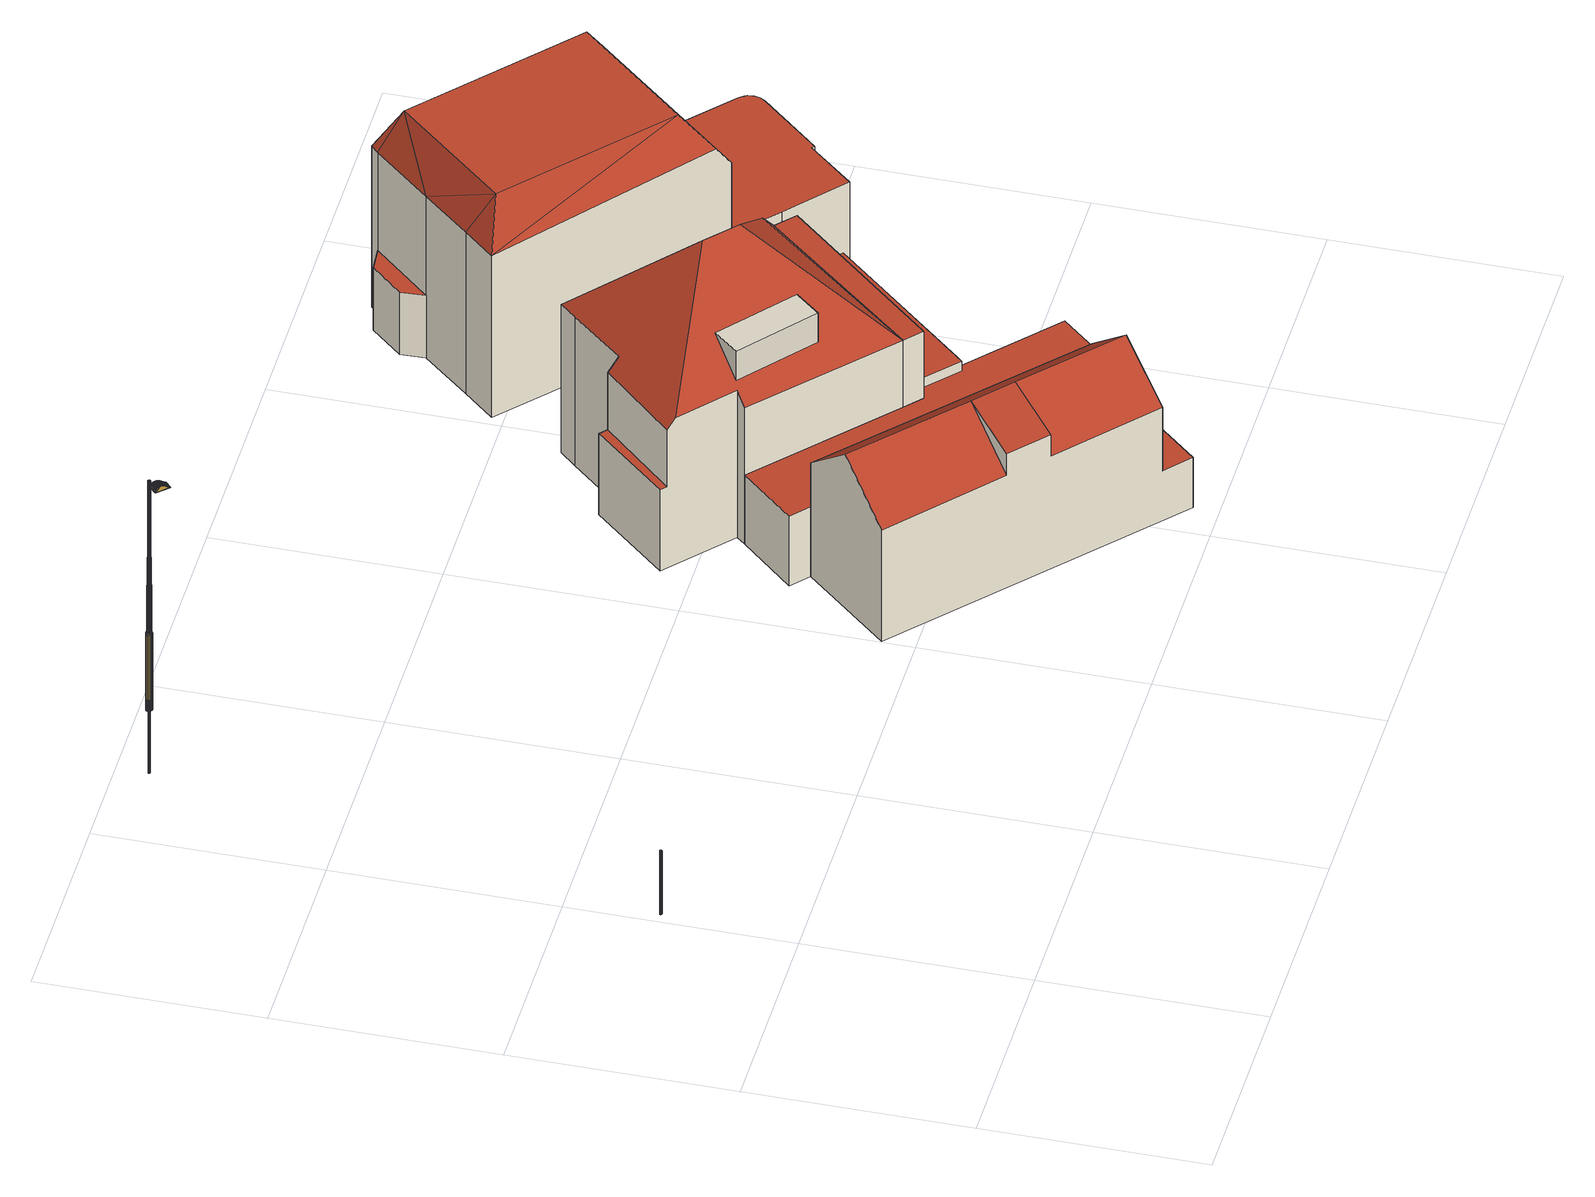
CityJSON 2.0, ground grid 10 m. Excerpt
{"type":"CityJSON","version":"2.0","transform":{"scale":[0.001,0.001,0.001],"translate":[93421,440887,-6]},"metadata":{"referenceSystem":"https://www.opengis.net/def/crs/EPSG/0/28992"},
"CityObjects":{
"cityfurniture1":{"type":"CityFurniture","attributes":{"Brondatum":"12-06-2019","Thema":"Lichtmasten","Nivo":"0","Klasse":"Verbindingsweg 2-zijdig","Objecthoogte":"10","Geplaatst_op":"02-12-2010","Datum_laatste_mutatie":"07-06-2019","Straatnaam":"Straatweg","Buurtnaam":"Hillegersberg Noord","Buurt_nummer":"62","Wijknaam":"Hillegersberg-Schiebroek","Wijknummer":"6","Lichtpunttype":"Straatverlichting","Nummer":"15","Beheerobject":"71935/OVL-015","Lamptype":"CPO-TW 140W KL.728","Armatuurtype":"4767 ARM SGS 453 1X CPO-TW 140W K EB OC FG EVSA VLAK GLAS LS-6","Uithoudertype":"UITHOUDER OV CONVERSIEMODEL","Masttype":"TRAMMAST LPH 10M"},"geometry":[{"type":"MultiSurface","lod":"2","boundaries":[[[0,1,2,3]],[[3,2,4,5]],[[5,4,6,7]],[[7,6,8,9]],[[9,8,10,11]],[[11,10,12,13]],[[13,12,14,15]],[[15,14,16,17]],[[17,16,18,19]],[[19,18,20,21]],[[21,20,22,23]],[[23,22,24,25]],[[25,24,26,27]],[[27,26,28,29]],[[29,28,30,31]],[[31,30,32,33]],[[33,32,34,35]],[[35,34,36,37]],[[37,36,38,39]],[[39,38,40,41]],[[41,40,42,43]],[[43,42,44,45]],[[45,44,46,47]],[[47,46,1,0]],[[0,3,5,7,9,11,13,15,17,19,21,23,25,27,29,31,33,35,37,39,41,43,45,47]]]}]},
"cityfurniture2":{"type":"CityFurniture","attributes":{"Brondatum":"12-06-2019","Thema":"Lichtmasten","Nivo":"0","Klasse":"Verbindingsweg 2-zijdig","Objecthoogte":"10","Geplaatst_op":"02-12-2010","Datum_laatste_mutatie":"07-06-2019","Straatnaam":"Straatweg","Buurtnaam":"Hillegersberg Noord","Buurt_nummer":"62","Wijknaam":"Hillegersberg-Schiebroek","Wijknummer":"6","Lichtpunttype":"Straatverlichting","Nummer":"14","Beheerobject":"71935/OVL-014","Lamptype":"CPO-TW 140W KL.728","Armatuurtype":"4767 ARM SGS 453 1X CPO-TW 140W K EB OC FG EVSA VLAK GLAS LS-6","Uithoudertype":"UITHOUDER OV CONVERSIEMODEL","Masttype":"TRAMMAST LPH 10M"},"geometry":[{"type":"MultiSurface","lod":"2","boundaries":[[[48,49,50,51]],[[51,50,52,53]],[[53,52,54,55]],[[55,54,56,57]],[[57,56,58,59]],[[59,58,60,61]],[[61,60,62,63]],[[63,62,64,65]],[[65,64,66,67]],[[67,66,68,69]],[[69,68,70,71]],[[71,70,72,73]],[[73,72,74,75]],[[75,74,76,77]],[[77,76,78,79]],[[79,78,80,81]],[[81,80,82,83]],[[83,82,84,85]],[[85,84,86,87]],[[87,86,88,89]],[[89,88,90,91]],[[91,90,92,93]],[[93,92,94,95]],[[95,94,49,48]],[[48,51,53,55,57,59,61,63,65,67,69,71,73,75,77,79,81,83,85,87,89,91,93,95]]]}]},
"cityfurniture3":{"type":"CityFurniture","attributes":{"Brondatum":"12-06-2019","Thema":"Lichtmasten","Nivo":"0","Klasse":"Verbindingsweg 2-zijdig","Objecthoogte":"10","Geplaatst_op":"02-12-2010","Datum_laatste_mutatie":"07-06-2019","Straatnaam":"Straatweg","Buurtnaam":"Hillegersberg Noord","Buurt_nummer":"62","Wijknaam":"Hillegersberg-Schiebroek","Wijknummer":"6","Lichtpunttype":"Straatverlichting","Nummer":"14","Beheerobject":"71935/OVL-014","Lamptype":"CPO-TW 140W KL.728","Armatuurtype":"4767 ARM SGS 453 1X CPO-TW 140W K EB OC FG EVSA VLAK GLAS LS-6","Uithoudertype":"UITHOUDER OV CONVERSIEMODEL","Masttype":"TRAMMAST LPH 10M"},"geometry":[{"type":"MultiSurface","lod":"2","boundaries":[[[96,97,98,99]],[[100,101,102,103]],[[104,105,106,107]],[[108,96,99,109]],[[110,111,112,113]],[[111,104,107,112]],[[97,100,103,98]],[[105,108,109,106]],[[107,106,114,115]],[[99,98,116,117]],[[118,119,120,121]],[[122,123,124,125]],[[126,127,128,129]],[[106,109,130,114]],[[131,118,121,132]],[[123,133,134,124]],[[109,99,117,130]],[[135,122,125,136]],[[103,102,137,138]],[[113,112,139,140]],[[141,126,129,142]],[[98,103,138,116]],[[112,107,115,139]],[[127,110,113,128]],[[143,141,142,144]],[[145,131,132,146]],[[133,145,146,134]],[[102,135,136,137]],[[147,148,119,118]],[[101,149,135,102]],[[150,151,152,153]],[[154,150,153,155]],[[156,157,133,123]],[[158,154,155,159]],[[160,158,159,161]],[[162,160,161,163]],[[164,165,131,145]],[[157,164,145,133]],[[165,147,118,131]],[[166,143,144,167]],[[151,166,167,152]],[[168,156,123,122]],[[148,162,163,119]],[[149,168,122,135]],[[169,170,171,172]],[[173,174,175,176]],[[177,178,179,180]],[[181,182,183,184]],[[185,186,187,188]],[[186,189,190,187]],[[174,191,192,175]],[[193,173,176,194]],[[195,196,197,198]],[[178,199,200,179]],[[189,169,172,190]],[[201,193,194,202]],[[203,201,202,204]],[[182,203,204,183]],[[199,181,184,200]],[[205,177,180,206]],[[196,205,206,197]],[[207,208,170,169]],[[209,210,186,185]],[[211,212,213,214]],[[215,216,174,173]],[[217,218,219,220]],[[221,209,185,222]],[[223,224,203,182]],[[218,225,226,219]],[[227,228,229,230]],[[210,231,189,186]],[[231,207,169,189]],[[232,215,173,193]],[[212,195,198,213]],[[228,217,220,229]],[[233,223,182,181]],[[216,234,191,174]],[[235,211,214,236]],[[225,235,236,226]],[[224,237,201,203]],[[191,221,222,192]],[[237,232,193,201]],[[208,227,230,170]],[[238,239,240,241]],[[242,243,244,245]],[[246,247,248,249]],[[250,238,241,251]],[[247,242,245,248]],[[252,253,254,255]],[[239,246,249,240]],[[256,257,258,259]],[[257,252,255,258]],[[243,260,261,244]],[[253,250,251,254]],[[241,240,262,263]],[[259,258,188,187]],[[260,264,265,261]],[[245,244,266,267]],[[264,268,269,265]],[[270,271,272,273]],[[271,274,275,272]],[[276,277,278,279]],[[277,280,281,278]],[[280,282,283,281]],[[282,284,285,283]],[[284,286,287,285]],[[249,248,288,289]],[[274,256,259,275]],[[240,249,289,262]],[[254,251,290,291]],[[292,293,294,295]],[[268,292,295,269]],[[293,296,297,294]],[[296,298,299,297]],[[298,276,279,299]],[[286,300,301,287]],[[255,254,291,302]],[[251,241,263,290]],[[248,245,267,288]],[[300,270,273,301]],[[258,255,302,188]],[[285,287,303,304]],[[278,281,305,306]],[[261,265,307,308]],[[295,294,309,310]],[[194,176,263,262]],[[279,278,306,311]],[[281,283,312,305]],[[275,259,187,190]],[[265,269,313,307]],[[269,295,310,313]],[[297,299,314,315]],[[294,297,315,309]],[[273,272,172,171]],[[283,285,304,312]],[[244,261,308,266]],[[287,301,316,303]],[[176,175,290,263]],[[272,275,190,172]],[[301,273,171,316]],[[299,279,311,314]],[[175,192,291,290]],[[197,206,310,309]],[[226,236,306,305]],[[229,220,304,303]],[[198,197,309,315]],[[184,183,267,266]],[[180,179,307,313]],[[213,198,315,314]],[[202,194,262,289]],[[204,202,289,288]],[[230,229,303,316]],[[183,204,288,267]],[[200,184,266,308]],[[192,222,302,291]],[[206,180,313,310]],[[219,226,305,312]],[[236,214,311,306]],[[179,200,308,307]],[[222,185,188,302]],[[220,219,312,304]],[[170,230,316,171]],[[271,270,300,286,284,282,280,277,276,298,296,293,292,268,264,260,243,242,247,246,239,238,250,253,252,257,256,274]],[[317,318,212,211]],[[319,320,225,218]],[[321,319,218,217]],[[322,323,227,208]],[[324,325,205,196]],[[326,327,210,209]],[[328,329,199,178]],[[234,330,221,191]],[[331,321,217,228]],[[332,317,211,235]],[[330,326,209,221]],[[318,333,195,212]],[[334,322,208,207]],[[329,233,181,199]],[[320,332,235,225]],[[323,331,228,227]],[[335,328,178,177]],[[325,335,177,205]],[[333,324,196,195]],[[124,134,332,320]],[[125,124,320,319]],[[134,146,317,332]],[[327,336,231,210]],[[120,337,325,324]],[[132,121,333,318]],[[136,125,319,321]],[[338,339,233,329]],[[336,334,207,231]],[[340,341,224,223]],[[337,342,335,325]],[[343,140,234,216]],[[339,340,223,233]],[[146,132,318,317]],[[344,343,216,215]],[[345,344,215,232]],[[346,338,329,328]],[[121,120,324,333]],[[342,346,328,335]],[[341,347,237,224]],[[347,345,232,237]],[[137,136,321,331]],[[140,139,330,234]],[[115,114,327,326]],[[119,163,337,120]],[[161,159,346,342]],[[114,130,336,327]],[[128,113,140,343]],[[155,153,339,338]],[[116,138,323,322]],[[144,142,345,347]],[[152,167,341,340]],[[130,117,334,336]],[[159,155,338,346]],[[138,137,331,323]],[[139,115,326,330]],[[129,128,343,344]],[[142,129,344,345]],[[167,144,347,341]],[[117,116,322,334]],[[153,152,340,339]],[[163,161,342,337]],[[348,349,350,351]],[[352,353,354,355]],[[356,357,358]],[[349,359,360,350]],[[361,362,363]],[[364,365,366,367]],[[368,369,370,358]],[[371,372,373,374]],[[353,375,376,354]],[[365,352,355,366]],[[377,363,362]],[[378,371,374,379]],[[375,380,381,376]],[[382,383,384,385]],[[372,362,361,373]],[[386,387,388,389]],[[387,390,391,388]],[[390,382,385,391]],[[370,358,357]],[[383,348,351,384]],[[380,378,379,381]],[[359,364,367,360]],[[392,393,394,395]],[[396,392,395,397]],[[398,399,400]],[[401,399,398]],[[402,401,398]],[[403,396,397,404]],[[405,393,392,396,403,406,407,408,409,410,411,412],[413,398,400,414,415,416]],[[413,402,398]],[[417,401,402]],[[405,412,417,402]],[[412,411,401,417]],[[393,405,402,394]],[[406,403,404,418]],[[383,382,419,420]],[[348,383,420,421]],[[359,349,422,423]],[[364,359,423,424]],[[349,348,421,422]],[[365,364,424,425]],[[426,427,428,429]],[[430,431,357,432]],[[433,430,432,434]],[[435,436,437,438]],[[439,440,441,442]],[[442,441,436,435]],[[438,437,443,444]],[[214,213,314,311]],[[445,446,447,448]],[[449,450,451,452]],[[448,447,450,449]],[[453,454,455,456]],[[457,458,459,460]],[[456,455,461,462]],[[463,464,465,466]],[[460,459,467,468]],[[444,443,469,470]],[[471,472,473,474]],[[474,473,458,457]],[[475,476,477,478]],[[468,467,464,463]],[[462,461,476,475]],[[479,480,481,482]],[[482,481,454,453]],[[478,477,483,484]],[[485,486,472,471]],[[470,469,480,479]],[[487,488,489,490]],[[490,489,491,492]],[[492,491,493,494]],[[495,496,497,498]],[[499,500,501,502]],[[503,504,500,499]],[[502,501,488,487]],[[505,506,507,508]],[[509,510,511,512]],[[513,514,515,516]],[[517,518,510,509]],[[519,520,521,522]],[[523,524,506,505]],[[525,526,527,528]],[[529,530,531,532]],[[516,515,504,503]],[[512,511,533,534]],[[508,507,530,529]],[[528,527,535,536]],[[532,531,514,513]],[[534,533,526,525]],[[537,538,520,519]],[[536,535,538,537]],[[539,540,541,542]],[[543,544,545,546]],[[547,548,549,550]],[[542,541,548,547]],[[498,497,551,552]],[[546,545,540,539]],[[552,551,544,543]],[[553,554,555,556]],[[557,558,559,560]],[[561,562,563,564]],[[565,566,554,553]],[[567,568,569,570]],[[571,572,558,557]],[[573,574,446,445]],[[550,549,562,561]],[[570,569,575,576]],[[556,555,577,578]],[[564,563,568,567]],[[579,580,574,573]],[[578,577,580,579]],[[560,559,581,582]],[[582,581,566,565]],[[371,378,583,584]],[[372,371,584,585]],[[362,372,585,586]],[[377,362,586,369]],[[587,588,589,590]],[[591,404,416]],[[592,593,594]],[[595,596,399]],[[597,414,400,598]],[[598,587,590,597]],[[414,591,415]],[[399,596,400]],[[598,400,398,587]],[[402,413,416,394]],[[415,591,416]],[[397,395,404]],[[591,414,400,596]],[[395,394,416]],[[418,404,591]],[[593,416,415,590,589,599,594]],[[404,395,416]],[[600,433,434,601]],[[602,603,604,605]],[[386,606,607,608]],[[603,600,601,604]],[[606,602,605,607]],[[387,386,608,609]],[[382,390,610,419]],[[390,387,609,610]],[[611,612,613,614]],[[615,616,617,618]],[[619,620,621,622]],[[623,624,625,626]],[[627,628,629,630]],[[630,629,631,632]],[[633,634,635,636]],[[632,631,637,638]],[[638,637,620,619]],[[639,640,616,615]],[[614,613,624,623]],[[618,617,612,611]],[[626,625,641,642]],[[642,641,628,627]],[[636,635,643,644]],[[645,646,647,648]],[[644,643,649,650]],[[651,652,653,654]],[[655,656,657,658]],[[659,660,661,662]],[[648,647,652,651]],[[663,664,665,666]],[[650,649,667,668]],[[669,670,671,672]],[[666,665,670,669]],[[668,667,656,655]],[[658,657,673,674]],[[672,671,518,517]],[[674,673,660,659]],[[662,661,646,645]],[[675,676,677,678]],[[679,680,681,682]],[[683,684,685,686]],[[687,688,680,679]],[[689,690,691,692]],[[693,694,690,689]],[[678,677,695,696]],[[692,691,684,683]],[[697,698,694,693]],[[696,695,698,697]],[[686,685,699,700]],[[701,702,703,704]],[[704,703,705,706]],[[700,699,707,708]],[[708,707,688,687]],[[407,406,418,591]],[[409,408,596,595]],[[431,709,710]],[[431,430,711,709]],[[600,603,712,713]],[[714,710,377,363]],[[408,407,591,596]],[[714,710,709]],[[411,410,399,401]],[[715,602,716]],[[410,409,595,399]],[[386,389,606]],[[433,600,713,717]],[[430,433,717,711]],[[606,716,602]],[[716,606,389]],[[603,602,715,712]],[[718,356,358]],[[586,585,719,720]],[[586,720,369]],[[368,369,720]],[[378,380,721,583]],[[380,375,722,721]],[[353,352,723,724]],[[352,365,425,723]],[[375,353,724,722]],[[466,465,725,726]],[[727,728,729,730]],[[731,732,733,734]],[[735,736,737,738]],[[739,740,728,727]],[[730,729,732,731]],[[726,725,740,739]],[[741,742,743,744]],[[745,746,747,748]],[[749,599,589,588]],[[738,737,750,751]],[[751,750,752,753]],[[748,747,754,755]],[[415,414,597,590]],[[756,757,746,745]],[[744,743,758,759]],[[760,761,762,763]],[[755,754,761,760]],[[763,762,742,741]],[[764,765,757,756]],[[592,599,749]],[[753,752,765,764]],[[587,398,413,766,592,749,588]],[[599,592,594]],[[593,592,766]],[[766,416,593]],[[416,766,413]],[[609,608,767,768]],[[422,421,769,770]],[[610,609,768,771]],[[423,422,770,772]],[[424,423,772,773]],[[601,434,774,775]],[[604,601,775,776]],[[723,425,718,777]],[[724,723,777,778]],[[584,583,779,780]],[[721,722,781,782]],[[585,584,780,719]],[[434,432,783,774]],[[420,419,784,785]],[[421,420,785,769]],[[722,724,778,781]],[[608,607,786,767]],[[432,357,356,783]],[[607,605,787,786]],[[605,604,776,787]],[[425,424,773,718]],[[419,610,771,784]],[[583,721,782,779]],[[709,366,714]],[[355,354,376,381,379,374,373,361,714,366]],[[788,789,790,791]],[[789,426,429,790]],[[792,788,791,793]],[[794,795,793,791,790,429,428]],[[796,797,798,799]],[[800,801,802,803]],[[804,792,793,795]],[[805,804,795,794]],[[427,426,789,788,792,804,805]],[[806,807,808,809]],[[810,811,801,800]],[[427,805,794,428]],[[812,813,814,815]],[[799,798,816,817]],[[803,802,702,701]],[[809,808,813,812]],[[818,819,807,806]],[[815,814,811,810]],[[817,816,819,818]],[[431,710,370,357]],[[389,388,391,385,384,351,350,360,367,366,709,711,717,713,712,715]],[[716,389,715]],[[368,720,358]],[[719,780,779,782,781,778,777,718,358,720]],[[361,363,714]],[[787,776,775,774,783,356,718,773,772,770,769,785,784,771,768,767,786]]]}]},
"building1":{"type":"Building","attributes":{"statusOmschr":"Pand in gebruik","aantalBouwlagen":1,"yearOfConstruction":1889},"address":[{"country":"Nederland","locality":"Rotterdam"}],"geometry":[{"type":"Solid","lod":"2","boundaries":[[[[820,821,822,823]],[[824,825,821,820]],[[826,827,828,823,822,829]],[[830,831,826,829]],[[832,833,834,835,836,831,830,825,824,837]],[[827,836,835,838,828]],[[833,832,839,840]],[[832,837,839]],[[834,833,840]],[[823,828,838,840,839,820]],[[839,837,824,820]],[[836,827,826,831]],[[821,825,830,829,822]],[[838,835,834,840]]]],"semantics":{"surfaces":[{"type":"WallSurface"},{"type":"RoofSurface"},{"type":"GroundSurface"}],"values":[[0,0,0,0,0,0,1,0,0,1,1,2,1,1]]}}]},
"building2":{"type":"Building","attributes":{"statusOmschr":"Pand in gebruik","typeOmschr":"vrijstaand","aantalBouwlagen":5,"hoogste_bouwlaag":3,"laagste_bouwlaag":1,"yearOfConstruction":1894},"address":[{"country":"Nederland","locality":"Rotterdam","thoroughfareNumber":"258","thoroughfareName":"Straatweg","postcode":"3054AN"}],"children":["building2-1","building2-2"]},
"building2-1":{"type":"BuildingPart","parents":["building2"],"children":["building2-1-1"],"geometry":[{"type":"Solid","lod":"2","boundaries":[[[[841,842,843,844,845,846,847,848,849,850,851]],[[852,853,854]],[[855,853,852]],[[853,856,857,858]],[[859,860,856,853]],[[861,858,857,862,863]],[[861,863,864,865]],[[866,867,868,869]],[[867,866,870,846,845,871,872]],[[846,870,873,847]],[[848,847,873,869,868,874]],[[845,844,860,859,871]],[[849,875,876,850]],[[848,874,875,849]],[[877,872,871,859,853,855],[878,879,880,881]],[[864,851,850,876,852,854,865]],[[876,877,855,852]],[[864,863,862,841,851]],[[870,866,869,873]],[[854,853,858,861,865]],[[874,868,867,872,877,876,875]],[[856,843,842,857]],[[860,844,843,856]],[[857,842,841,862]],[[882,881,880]],[[878,883,879]],[[883,878,881,882]],[[879,883,882,880]]]],"semantics":{"surfaces":[{"type":"GroundSurface"},{"type":"RoofSurface"},{"type":"WallSurface"},{"type":"ClosureSurface"}],"values":[[0,1,1,2,2,2,2,2,2,2,2,2,2,2,1,2,1,3,1,1,1,3,3,3,null,null,null,null]]}}]},
"building2-1-1":{"type":"BuildingInstallation","parents":["building2-1"],"geometry":[{"type":"MultiSurface","lod":"2","boundaries":[[[878,883,879]],[[883,878,881,882]],[[879,883,882,880]],[[882,881,880]]],"semantics":{"surfaces":[{"type":"WallSurface"},{"type":"RoofSurface"}],"values":[0,0,1,0]}}]},
"building2-2":{"type":"BuildingPart","parents":["building2"],"geometry":[{"type":"Solid","lod":"2","boundaries":[[[[864,863,884,885,886]],[[857,856,860,887,888,889,890,891,892,862]],[[843,856,857,842]],[[844,860,856,843]],[[842,857,862,841]],[[893,894,895,896,897,898,844,843,842,841,851]],[[863,862,892,884]],[[885,891,894,893,886]],[[884,892,891,885]],[[851,864,886,893]],[[898,887,860,844]],[[894,891,890,895]],[[889,896,895,890]],[[887,898,897,888]],[[888,897,896,889]],[[851,841,862,863,864]]]],"semantics":{"surfaces":[{"type":"RoofSurface"},{"type":"ClosureSurface"},{"type":"GroundSurface"},{"type":"WallSurface"}],"values":[[0,0,1,1,1,2,3,3,3,3,3,3,3,3,3,1]]}}]},
"building3":{"type":"Building","attributes":{"statusOmschr":"Pand in gebruik","typeOmschr":"vrijstaand","aantalBouwlagen":4,"hoogste_bouwlaag":2,"laagste_bouwlaag":1,"yearOfConstruction":1893},"address":[{"country":"Nederland","locality":"Rotterdam","thoroughfareNumber":"260","thoroughfareName":"Straatweg","postcode":"3054AN"}],"children":["building3-1","building3-2"]},
"building3-1":{"type":"BuildingPart","parents":["building3"],"geometry":[{"type":"Solid","lod":"2","boundaries":[[[[899,900,901,902]],[[903,904,900,899]],[[905,906,907,908]],[[908,907,904,903]],[[909,910,911,912]],[[913,911,910,914,915,916,917,918,919,920,905,908,903,899,902,921,922,923,924]],[[925,919,918,926]],[[920,927,906,905]],[[919,925,927,920]],[[928,917,916,929]],[[926,918,917,928]],[[930,915,914,931]],[[915,930,929,916]],[[932,933,934,901,900,904,907,906,927,925,926,928,929,930,931,909,912,935,936]],[[931,914,910,909]],[[935,913,924,936]],[[912,911,913,935]],[[922,933,932,923]],[[936,924,923,932]],[[902,901,934,921]],[[921,934,933,922]]]],"semantics":{"surfaces":[{"type":"WallSurface"},{"type":"RoofSurface"},{"type":"ClosureSurface"},{"type":"GroundSurface"}],"values":[[0,0,0,0,0,1,2,0,0,0,0,0,0,3,0,0,0,0,0,0,0]]}}]},
"building3-2":{"type":"BuildingPart","parents":["building3"],"geometry":[{"type":"Solid","lod":"2","boundaries":[[[[937,919,918,938]],[[939,940,941]],[[942,940,939]],[[942,943,940]],[[944,939,941]],[[944,941,945]],[[946,947,948,949]],[[950,951,952,944,945]],[[948,953,942,939,949]],[[954,943,942,953]],[[949,939,944,952]],[[947,946,955,956]],[[956,955,952,951]],[[926,957,958,938,918]],[[950,945,958,957]],[[959,943,954,925,919,937]],[[960,943,959]],[[940,943,960]],[[941,940,960,961]],[[945,941,961,958]],[[961,960,959,937,938,958]],[[919,925,926,918]],[[946,949,952,955]],[[957,926,925,954,953,948,947,956,951,950]]]],"semantics":{"surfaces":[{"type":"WallSurface"},{"type":"RoofSurface"},{"type":"ClosureSurface"},{"type":"GroundSurface"}],"values":[[0,1,1,1,1,1,0,0,0,0,0,0,0,0,0,0,1,1,1,1,1,2,1,3]]}}]}
},
"vertices":[
[535,16013,3850],[535,16013,517],[525,16005,517],[525,16005,3850],[517,15995,517],[517,15995,3850],[512,15983,517],[512,15983,3850],[510,15970,517],[510,15970,3850],[512,15957,517],[512,15957,3850],[517,15945,517],[517,15945,3850],[525,15935,517],[525,15935,3850],[535,15927,517],[535,15927,3850],[547,15922,517],[547,15922,3850],[560,15920,517],[560,15920,3850],[573,15922,517],[573,15922,3850],[585,15927,517],[585,15927,3850],[595,15935,517],[595,15935,3850],[603,15945,517],[603,15945,3850],[608,15957,517],[608,15957,3850],[610,15970,517],[610,15970,3850],[608,15983,517],[608,15983,3850],[603,15995,517],[603,15995,3850],[595,16005,517],[595,16005,3850],[585,16013,517],[585,16013,3850],[573,16018,517],[573,16018,3850],[560,16020,517],[560,16020,3850],[547,16018,517],[547,16018,3850],
[4425,38633,3890],[4425,38633,557],[4415,38625,557],[4415,38625,3890],[4407,38615,557],[4407,38615,3890],[4402,38603,557],[4402,38603,3890],[4400,38590,557],[4400,38590,3890],[4402,38577,557],[4402,38577,3890],[4407,38565,557],[4407,38565,3890],[4415,38555,557],[4415,38555,3890],[4425,38547,557],[4425,38547,3890],[4437,38542,557],[4437,38542,3890],[4450,38540,557],[4450,38540,3890],[4463,38542,557],[4463,38542,3890],[4475,38547,557],[4475,38547,3890],[4485,38555,557],[4485,38555,3890],[4493,38565,557],[4493,38565,3890],[4498,38577,557],[4498,38577,3890],[4500,38590,557],[4500,38590,3890],[4498,38603,557],[4498,38603,3890],[4493,38615,557],[4493,38615,3890],[4485,38625,557],[4485,38625,3890],[4475,38633,557],[4475,38633,3890],[4463,38638,557],[4463,38638,3890],[4450,38640,557],[4450,38640,3890],[4437,38638,557],[4437,38638,3890],
[4582,38540,3890],[4591,38571,3890],[4591,38571,4490],[4582,38540,4490],[4593,38603,3890],[4588,38634,3890],[4588,38634,4490],[4593,38603,4490],[4517,38468,3890],[4544,38486,3890],[4544,38486,4490],[4517,38468,4490],[4566,38511,3890],[4566,38511,4490],[4457,38451,3890],[4488,38456,3890],[4488,38456,4490],[4457,38451,4490],[4544,38486,7890],[4517,38468,7890],[4591,38571,7890],[4582,38540,7890],[4410,38734,4490],[4381,38722,4490],[4381,38722,7890],[4410,38734,7890],[4558,38690,4490],[4533,38712,4490],[4533,38712,7890],[4558,38690,7890],[4394,38462,3890],[4425,38453,3890],[4425,38453,4490],[4394,38462,4490],[4566,38511,7890],[4441,38739,4490],[4441,38739,7890],[4504,38728,4490],[4504,38728,7890],[4576,38663,4490],[4576,38663,7890],[4588,38634,7890],[4593,38603,7890],[4488,38456,7890],[4457,38451,7890],[4365,38478,3890],[4365,38478,4490],[4341,38500,3890],[4341,38500,4490],[4473,38737,4490],[4473,38737,7890],[4410,38734,3890],[4381,38722,3890],[4576,38663,3890],[4305,38587,3890],[4310,38556,3890],[4310,38556,4490],[4305,38587,4490],[4307,38619,3890],[4307,38619,4490],[4533,38712,3890],[4504,38728,3890],[4316,38650,3890],[4316,38650,4490],[4332,38679,3890],[4332,38679,4490],[4354,38703,3890],[4354,38703,4490],[4473,38737,3890],[4441,38739,3890],[4322,38527,3890],[4322,38527,4490],[4558,38690,3890],[4522,38564,10490],[4527,38580,10490],[4527,38580,11890],[4522,38564,11890],[4410,38494,10390],[4433,38487,10390],[4440,38518,10490],[4423,38523,10490],[4363,38656,10390],[4351,38635,10390],[4382,38622,10490],[4391,38637,10490],[4343,38588,10390],[4347,38564,10390],[4379,38572,10490],[4377,38589,10490],[4488,38526,10490],[4502,38536,10490],[4502,38536,11890],[4488,38526,11890],[4514,38549,10490],[4514,38549,11890],[4457,38486,10390],[4456,38517,10490],[4388,38506,10390],[4408,38531,10490],[4422,38697,10390],[4400,38688,10390],[4416,38659,10490],[4432,38666,10490],[4344,38611,10390],[4378,38605,10490],[4370,38522,10390],[4395,38543,10490],[4356,38542,10390],[4386,38557,10490],[4380,38675,10390],[4402,38650,10490],[4551,38552,10390],[4557,38575,10390],[4502,38498,10390],[4522,38512,10390],[4469,38700,10390],[4445,38701,10390],[4448,38668,10490],[4465,38667,10490],[4410,38494,7990],[4433,38487,7990],[4546,38645,10390],[4532,38664,10390],[4509,38643,10490],[4519,38629,10490],[4480,38489,10390],[4473,38520,10490],[4347,38564,7990],[4356,38542,7990],[4514,38681,10390],[4496,38654,10490],[4559,38599,10390],[4555,38622,10390],[4525,38613,10490],[4528,38597,10490],[4539,38530,10390],[4388,38506,7990],[4343,38588,7990],[4457,38486,7990],[4492,38693,10390],[4481,38663,10490],[4370,38522,7990],[4430,38540,15940],[4419,38546,15940],[4419,38546,11940],[4430,38540,11940],[4397,38577,15940],[4395,38590,15940],[4395,38590,11940],[4397,38577,11940],[4409,38555,15940],[4402,38566,15940],[4402,38566,11940],[4409,38555,11940],[4443,38536,15940],[4443,38536,11940],[4468,38538,15940],[4455,38535,15940],[4455,38535,11940],[4468,38538,11940],[4490,38550,15940],[4479,38542,15940],[4479,38542,11940],[4490,38550,11940],[4396,38602,15940],[4396,38602,11940],[4408,38531,11890],[4423,38523,11890],[4399,38615,15940],[4399,38615,11940],[4377,38589,11890],[4379,38572,11890],[4405,38626,15940],[4405,38626,11940],[4509,38583,15940],[4505,38571,15940],[4505,38571,11940],[4509,38583,11940],[4499,38559,15940],[4499,38559,11940],[4462,38650,15940],[4474,38646,15940],[4474,38646,11940],[4462,38650,11940],[4486,38640,15940],[4486,38640,11940],[4496,38631,15940],[4496,38631,11940],[4503,38620,15940],[4503,38620,11940],[4508,38608,15940],[4508,38608,11940],[4386,38557,11890],[4395,38543,11890],[4440,38518,11890],[4456,38517,11890],[4414,38636,15940],[4425,38643,15940],[4425,38643,11940],[4414,38636,11940],[4437,38648,15940],[4437,38648,11940],[4449,38650,15940],[4449,38650,11940],[4510,38596,15940],[4510,38596,11940],[4473,38520,11890],[4525,38613,11890],[4519,38629,11890],[4496,38654,11890],[4481,38663,11890],[4382,38622,11890],[4378,38605,11890],[4416,38659,11890],[4402,38650,11890],[4465,38667,11890],[4509,38643,11890],[4391,38637,11890],[4448,38668,11890],[4432,38666,11890],[4528,38597,11890],[4469,38700,7990],[4445,38701,7990],[4532,38664,7990],[4514,38681,7990],[4546,38645,7990],[4557,38575,7990],[4559,38599,7990],[4400,38688,7990],[4380,38675,7990],[4502,38498,7990],[4522,38512,7990],[4351,38635,7990],[4344,38611,7990],[4480,38489,7990],[4555,38622,7990],[4492,38693,7990],[4422,38697,7990],[4551,38552,7990],[4363,38656,7990],[4539,38530,7990],[4354,38703,7890],[4307,38619,7890],[4305,38587,7890],[4310,38556,7890],[4322,38527,7890],[4332,38679,7890],[4425,38453,7890],[4394,38462,7890],[4365,38478,7890],[4316,38650,7890],[4341,38500,7890],[4832,38503,15608],[4851,38483,15615],[4858,38490,15609],[4840,38509,15602],[4948,38384,15611],[4977,38354,15597],[4978,38368,15592],[4950,38396,15605],[4466,38311,15362],[4468,38324,15355],[4466,38312,15352],[4872,38461,15620],[4878,38469,15614],[5211,38134,15373],[5222,38109,15366],[5222,38123,15352],[4895,38437,15622],[4920,38412,15619],[4924,38422,15613],[4900,38447,15615],[4929,37837,15352],[4955,37825,15352],[4468,38324,15352],[5095,38236,15504],[5164,38167,15433],[5156,38189,15436],[5090,38255,15504],[5007,38324,15578],[5006,38339,15574],[5234,38097,15352],[5066,38264,15530],[5063,38282,15529],[5037,38294,15555],[5035,38310,15552],[4803,38533,15586],[4816,38519,15598],[4825,38524,15592],[4812,38538,15581],[4777,38561,15545],[4784,38552,15559],[4795,38556,15556],[4788,38564,15542],[4793,38544,15573],[4803,38548,15569],[4950,37809,15347],[4964,37815,15347],[4964,37815,15354],[4950,37809,15354],[4936,37815,15347],[4936,37815,15354],[4912,38411,15347],[4769,38602,15354],[4786,38476,15347],[5244,38116,15354],[5244,38087,15354],[4461,38302,15347],[4461,38302,15354],[5244,38087,15347],[4456,38316,15347],[4462,38330,15347],[4741,38603,15347],[4755,38608,15347],[4769,38602,15347],[5244,38116,15347],[5250,38102,15347],[5201,38115,15347],[4587,38282,15347],[4649,38154,15347],[4938,37858,15347],[5250,38102,15354],[4456,38316,15354],[4530,38267,15586],[4543,38253,15598],[4560,38237,15608],[4579,38218,15615],[4600,38196,15620],[4623,38172,15622],[4648,38146,15619],[4865,38410,15458],[4870,38405,15473],[4656,38195,15473],[4650,38201,15458],[4747,38596,15357],[4747,38596,15355],[4468,38324,15357],[4752,38589,15438],[4475,38319,15438],[4855,38293,15612],[4860,38298,15612],[4833,38326,15620],[4827,38321,15620],[4913,38233,15579],[4918,38239,15579],[4889,38269,15598],[4883,38263,15598],[4808,38352,15623],[4802,38347,15623],[4688,38441,15574],[4693,38447,15574],[4685,38455,15560],[4679,38450,15560],[4671,38458,15546],[4677,38463,15546],[4669,38471,15529],[4664,38466,15529],[4723,38428,15599],[4728,38434,15599],[4715,38447,15587],[4709,38442,15587],[4839,38332,15620],[4845,38337,15620],[4819,38363,15623],[4814,38358,15623],[4705,38458,15574],[4699,38452,15574],[4769,38403,15616],[4775,38409,15616],[4756,38428,15609],[4750,38423,15609],[4796,38387,15621],[4790,38382,15621],[4784,38376,15621],[4779,38371,15621],[4895,38274,15598],[4901,38280,15598],[4872,38310,15612],[4866,38304,15612],[4691,38461,15560],[4696,38466,15560],[4688,38475,15546],[4683,38469,15546],[4758,38392,15616],[4763,38398,15616],[4744,38417,15609],[4739,38412,15609],[4681,38482,15529],[4675,38477,15529],[4924,38245,15579],[4930,38250,15579],[4665,38419,15574],[4670,38424,15574],[4662,38433,15560],[4656,38427,15560],[4654,38441,15546],[4648,38436,15546],[4647,38449,15529],[4641,38443,15529],[4890,38211,15579],[4895,38217,15579],[4866,38247,15598],[4860,38241,15598],[4688,38395,15599],[4694,38400,15599],[4681,38414,15587],[4675,38408,15587],[4704,38378,15609],[4710,38384,15609],[4849,38230,15598],[4855,38235,15598],[4826,38265,15612],[4820,38259,15612],[4721,38315,15621],[4727,38320,15621],[4706,38342,15616],[4700,38336,15616],[4744,38337,15621],[4750,38343,15621],[4729,38364,15616],[4723,38359,15616],[4745,38291,15623],[4751,38296,15623],[4625,38413,15546],[4631,38419,15546],[4624,38426,15529],[4618,38421,15529],[4878,38200,15579],[4884,38206,15579],[4665,38372,15599],[4671,38378,15599],[4658,38391,15587],[4652,38386,15587],[4793,38287,15620],[4799,38293,15620],[4773,38319,15623],[4768,38313,15623],[4687,38361,15609],[4681,38356,15609],[4647,38402,15574],[4642,38396,15574],[4633,38405,15560],[4639,38411,15560],[4756,38348,15621],[4762,38354,15621],[4740,38376,15616],[4735,38370,15616],[4804,38298,15620],[4810,38304,15620],[4785,38330,15623],[4779,38324,15623],[4716,38389,15609],[4722,38395,15609],[4705,38411,15599],[4700,38406,15599],[4837,38276,15612],[4832,38270,15612],[4767,38359,15621],[4773,38365,15621],[4752,38387,15616],[4746,38381,15616],[4872,38252,15598],[4878,38258,15598],[4849,38287,15612],[4843,38282,15612],[4686,38419,15587],[4692,38425,15587],[4682,38435,15574],[4676,38430,15574],[4791,38335,15623],[4796,38341,15623],[4668,38439,15560],[4673,38444,15560],[4665,38452,15546],[4660,38447,15546],[4901,38222,15579],[4907,38228,15579],[4698,38431,15587],[4704,38436,15587],[4658,38460,15529],[4652,38454,15529],[4733,38406,15609],[4727,38400,15609],[4711,38417,15599],[4717,38423,15599],[4822,38315,15620],[4816,38310,15620],[4792,37997,15530],[4820,37968,15504],[4887,37896,15433],[4944,37837,15366],[4918,38406,15510],[5074,38245,15491],[4811,37988,15491],[4654,38149,15510],[4462,38330,15354],[5151,38166,15410],[4908,37889,15386],[4883,37915,15416],[4755,38608,15354],[4741,38603,15354],[4593,38277,15510],[4791,38470,15510],[4846,37952,15456],[4754,38586,15465],[4478,38317,15465],[4763,38575,15510],[4758,38581,15489],[4483,38313,15489],[4488,38307,15510],[4770,38569,15528],[4495,38301,15528],[4503,38293,15545],[4511,38285,15559],[4519,38277,15573],[4747,38242,15620],[4753,38248,15620],[4728,38274,15623],[4722,38268,15623],[4803,38185,15598],[4809,38191,15598],[4780,38220,15612],[4774,38215,15612],[4602,38391,15546],[4608,38396,15546],[4601,38404,15529],[4595,38398,15529],[4699,38292,15621],[4704,38298,15621],[4683,38320,15616],[4677,38314,15616],[4642,38350,15599],[4648,38355,15599],[4635,38369,15587],[4629,38364,15587],[4625,38380,15574],[4619,38374,15574],[4844,38166,15579],[4850,38172,15579],[4820,38202,15598],[4815,38196,15598],[4616,38388,15560],[4610,38383,15560],[4832,38155,15579],[4838,38161,15579],[4664,38339,15609],[4659,38333,15609],[4792,38231,15612],[4786,38226,15612],[4630,38385,15574],[4636,38391,15574],[4628,38399,15560],[4622,38394,15560],[4764,38259,15620],[4759,38254,15620],[4614,38402,15546],[4620,38408,15546],[4612,38415,15529],[4606,38410,15529],[4710,38303,15621],[4716,38309,15621],[4695,38331,15616],[4689,38325,15616],[4654,38361,15599],[4660,38367,15599],[4646,38380,15587],[4641,38375,15587],[4855,38178,15579],[4861,38183,15579],[4832,38213,15598],[4826,38207,15598],[4739,38285,15623],[4733,38280,15623],[4797,38237,15612],[4803,38243,15612],[4776,38270,15620],[4770,38265,15620],[4676,38350,15609],[4670,38344,15609],[4821,38144,15579],[4827,38150,15579],[4797,38180,15598],[4792,38174,15598],[4591,38380,15546],[4597,38385,15546],[4589,38393,15529],[4584,38387,15529],[4647,38322,15609],[4653,38328,15609],[4637,38344,15599],[4631,38339,15599],[4599,38372,15560],[4605,38377,15560],[4687,38281,15621],[4693,38287,15621],[4672,38308,15616],[4666,38303,15616],[4710,38257,15623],[4716,38263,15623],[4769,38209,15612],[4763,38203,15612],[4736,38231,15620],[4742,38237,15620],[4623,38358,15587],[4618,38352,15587],[4588,38360,15560],[4593,38366,15560],[4585,38374,15546],[4580,38369,15546],[4578,38382,15529],[4572,38376,15529],[4613,38368,15574],[4607,38363,15574],[4760,38598,15362],[4747,38597,15352],[4760,38597,15364],[4770,38583,15490],[4766,38588,15467],[4759,38598,15352],[4775,38578,15509],[4780,38572,15526],[4764,38591,15441],[4638,38143,15613],[4865,37905,15436],[4918,37849,15373],[4763,38027,15555],[4734,38058,15578],[4676,38118,15611],[4704,38088,15597],[4740,38445,15599],[4734,38439,15599],[4710,38463,15574],[4716,38469,15574],[4708,38478,15560],[4702,38472,15560],[4694,38480,15546],[4700,38486,15546],[4692,38493,15529],[4687,38488,15529],[4867,38189,15579],[4872,38194,15579],[4843,38224,15598],[4838,38219,15598],[4721,38453,15587],[4726,38459,15587],[4645,38416,15560],[4651,38422,15560],[4643,38430,15546],[4637,38424,15546],[4712,38348,15616],[4717,38353,15616],[4699,38372,15609],[4693,38367,15609],[5109,38209,15456],[4815,38254,15612],[4809,38248,15612],[4787,38282,15620],[4782,38276,15620],[4682,38389,15599],[4677,38383,15599],[4733,38326,15621],[4739,38331,15621],[4635,38438,15529],[4629,38432,15529],[4663,38397,15587],[4669,38403,15587],[4659,38413,15574],[4653,38408,15574],[4756,38302,15623],[4762,38307,15623],[5174,38143,15383],[4499,38283,15542],[4507,38275,15556],[4553,38229,15602],[4571,38210,15609],[4515,38267,15569],[4592,38190,15614],[4614,38167,15615],[4473,38307,15441],[4476,38304,15467],[4480,38301,15490],[4663,38116,15605],[4691,38088,15592],[4774,38001,15529],[4800,37973,15504],[4719,38059,15574],[4747,38029,15552],[4467,38311,15364],[4525,38257,15581],[4538,38244,15592],[4492,38290,15527],[4486,38296,15509],[4844,38432,15465],[4853,38422,15454],[4639,38213,15454],[4629,38222,15465],[4844,38432,15482],[4629,38222,15482],[4650,38201,15489],[4639,38213,15493],[4809,38133,15579],[4815,38138,15579],[4786,38168,15598],[4780,38163,15598],[4606,38341,15587],[4612,38347,15587],[4602,38357,15574],[4596,38352,15574],[4853,38422,15493],[4865,38410,15489],[4699,38246,15623],[4705,38252,15623],[4681,38276,15621],[4676,38270,15621],[4620,38328,15599],[4625,38333,15599],[4654,38292,15616],[4660,38297,15616],[4641,38317,15609],[4636,38311,15609],[4757,38198,15612],[4752,38192,15612],[4724,38220,15620],[4730,38226,15620],
[27939,3053,12172],[27939,3053,6673],[29617,4911,6673],[29617,4911,10048],[26284,1102,10019],[26284,1102,6673],[30779,3861,4038],[19280,14260,4038],[19280,14260,10018],[30779,3861,6688],[27420,90,6688],[27420,90,4038],[22125,4804,11107],[20490,6260,11087],[20490,6260,9949],[15830,10410,9906],[15830,10410,4038],[22125,4804,9968],[17611,12397,12139],[23869,6736,12149],[22250,8210,12138],
[27722,11915,4030],[27326,11470,4030],[26562,12151,4030],[20678,17402,4030],[21040,17800,4030],[18130,20350,4030],[21110,23690,4030],[21860,23020,4030],[24001,25411,4030],[24680,26170,4030],[33457,18355,4030],[32174,19497,11858],[26562,12151,11207],[32589,19127,11207],[26232,18974,16258],[26562,12151,7689],[27326,11470,7689],[27326,11470,11207],[20678,17402,11213],[20678,17402,7689],[27722,11915,11207],[27722,11915,7689],[27722,11915,8184],[33457,18355,8184],[33457,18355,11207],[18396,20117,8309],[18396,20117,11286],[21447,23389,11324],[21447,23389,8309],[18130,20350,8309],[21040,17800,11770],[18717,19836,11744],[21110,23690,8309],[21860,23020,11912],[24001,25411,11871],[24680,26170,11858],[24841,20213,16258],[21329,17922,12064],[22288,19045,13594],[25431,16361,13684],[24471,15238,12154],[24471,15238,13679],[21329,17922,13590],
[29439,10384,8184],[29640,10610,8184],[35180,16820,8184],[18460,14970,7689],[19280,14260,7689],[30779,3861,7689],[33630,7060,7689],[29640,10610,7689],[29439,10384,7689],[35180,16820,4030],[29640,10610,4030],[33630,7060,4030],[30779,3861,4030],[19280,14260,4030],[18460,14970,4030],
[43927,22303,8297],[43927,22303,4011],[44010,22415,4011],[44010,22415,8297],[41527,19593,8297],[41527,19593,4011],[39597,17642,8297],[39597,17642,4011],[41414,19693,4011],[41414,19693,8297],[43954,23330,4011],[43954,23330,8297],[44031,23214,8297],[44031,23214,4011],[44086,23086,8297],[43859,23432,8297],[40977,25985,8297],[42045,27190,8297],[41930,27290,8297],[40937,28171,8297],[35169,21550,8297],[37050,19870,8297],[44072,22540,8297],[44111,22673,8297],[44127,22812,8297],[44118,22951,8297],[35169,21550,4011],[40937,28171,4011],[37050,19870,4011],[41930,27290,4011],[42045,27190,4011],[40977,25985,4011],[43859,23432,4011],[44127,22812,4011],[44111,22673,4011],[44072,22540,4011],[44086,23086,4011],[44118,22951,4011],
[35169,21550,12025],[40937,28171,12104],[29410,33040,12527],[27664,29679,14672],[32042,34640,14672],[27526,30916,12527],[26270,29500,12527],[31810,35690,12463],[32090,36010,12527],[29360,34160,7292],[29360,34160,4011],[29410,33040,4011],[29410,33040,7292],[32090,36010,4011],[31810,35690,4011],[31810,35690,7292],[27526,30916,4011],[26270,29500,4011],[30670,35600,7292],[30670,35600,4011],[40711,28372,4011],[40711,28372,12527],[34603,22056,13088],[34498,23648,14672],[38875,28609,14672]
]}
